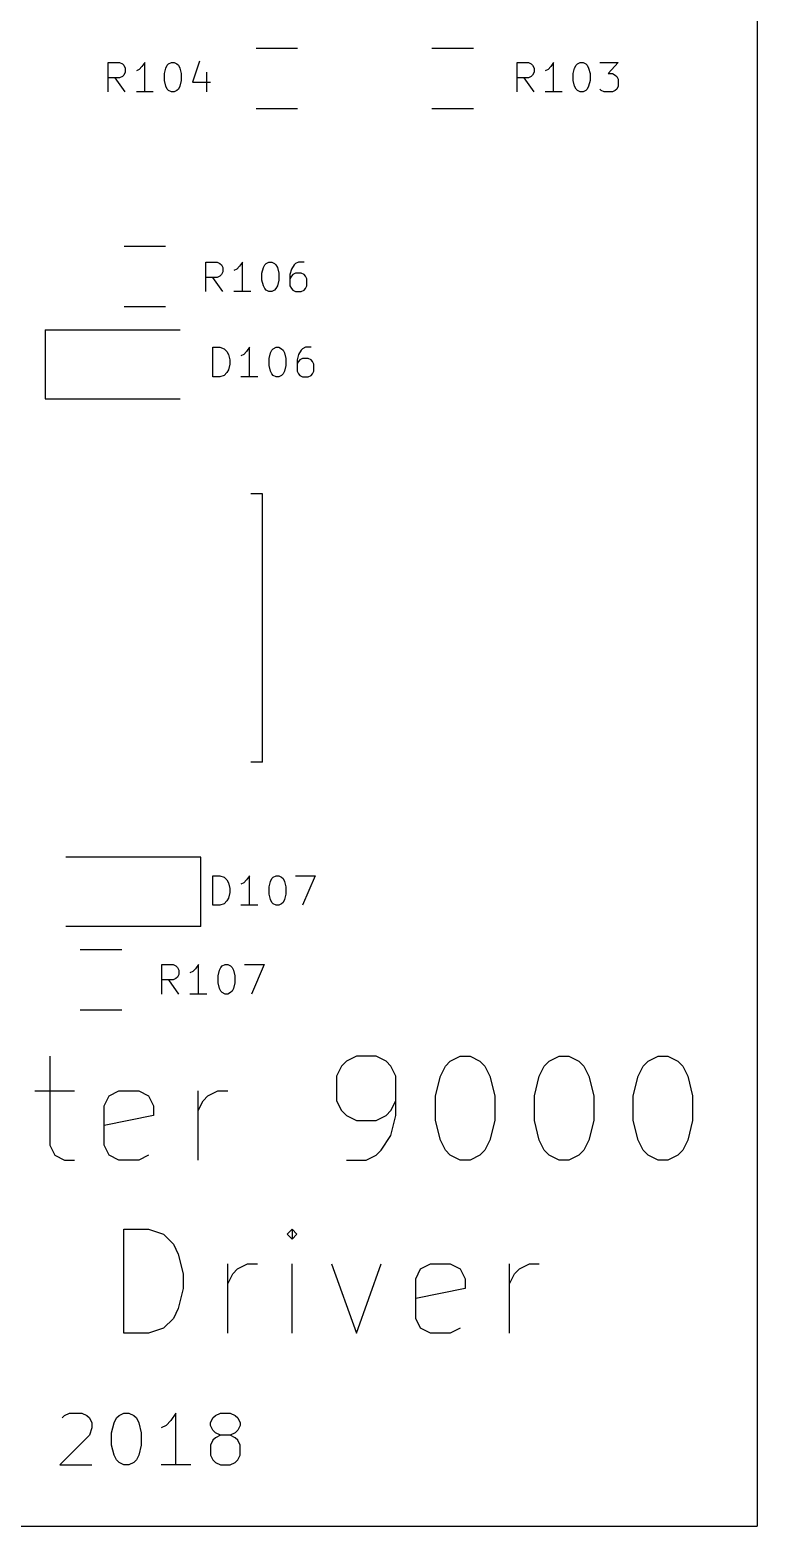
# Model space of a CAD drawing. Extents: x 25 to 125, y -132 to -25.
# Drawn here: x 103.99 to 125, y -125 to -81.78 of the extents above; entities that cross this region are included whole.
import ezdxf

# ---------------------------------------------------------------- set-up
doc = ezdxf.new("R2010")
doc.units = 0
doc.header["$MEASUREMENT"] = 0
doc.layers.add('BLACK', color=7, linetype='CONTINUOUS')

msp = doc.modelspace()

# ---------------------------------------------------------------- linework, layer by layer
at = {"layer": 'Black'}
for p, q in [((125, -25), (125, -125)), ((110.525, -82.31), (111.725, -82.31)), ((115.605, -82.31), (116.805, -82.31)), ((106.259, -83.5695), (106.259, -82.7195)), ((106.259, -82.7195), (106.583, -82.7195)), ((106.583, -82.7195), (106.664, -82.76)), ((106.664, -82.76), (106.704, -82.8005)), ((106.704, -82.8005), (106.745, -82.8814)), ((106.745, -82.8814), (106.745, -83.0029)), ((107.15, -82.9219), (107.069, -82.9624)), ((107.231, -82.841), (107.15, -82.9219)), ((107.311, -82.7195), (107.231, -82.841)), ((107.311, -83.5695), (107.311, -82.7195)), ((107.878, -83.0433), (107.919, -82.8814)), ((107.919, -82.8814), (107.959, -82.8005)), ((107.959, -82.8005), (108, -82.76)), ((108, -82.76), (108.081, -82.7195)), ((108.081, -82.7195), (108.161, -82.7195)), ((108.161, -82.7195), (108.242, -82.76)), ((108.242, -82.76), (108.283, -82.8005)), ((108.283, -82.8005), (108.323, -82.8814)), ((108.323, -82.8814), (108.364, -83.0433)), ((108.89, -82.679), (108.688, -83.2862)), ((118.07, -83.5695), (118.07, -82.7195)), ((118.07, -82.7195), (118.394, -82.7195)), ((118.394, -82.7195), (118.475, -82.76)), ((118.475, -82.76), (118.515, -82.8005)), ((118.515, -82.8005), (118.556, -82.8814)), ((118.556, -82.8814), (118.556, -83.0029)), ((118.961, -82.9219), (118.88, -82.9624)), ((119.042, -82.841), (118.961, -82.9219)), ((119.122, -82.7195), (119.042, -82.841)), ((119.122, -83.5695), (119.122, -82.7195)), ((119.689, -83.0433), (119.73, -82.8814)), ((119.73, -82.8814), (119.77, -82.8005)), ((119.77, -82.8005), (119.811, -82.76)), ((119.811, -82.76), (119.892, -82.7195)), ((119.892, -82.7195), (119.972, -82.7195)), ((119.972, -82.7195), (120.053, -82.76)), ((120.053, -82.76), (120.094, -82.8005)), ((120.094, -82.8005), (120.134, -82.8814)), ((120.134, -82.8814), (120.175, -83.0433)), ((120.458, -82.7195), (120.984, -82.7195)), ((120.984, -82.7195), (120.701, -83.0433)), ((106.583, -83.1648), (106.259, -83.1648)), ((106.745, -83.5695), (106.461, -83.1648)), ((106.664, -83.1243), (106.583, -83.1648)), ((106.704, -83.0838), (106.664, -83.1243)), ((106.745, -83.0029), (106.704, -83.0838)), ((107.878, -83.2457), (107.878, -83.0433)), ((107.919, -83.4076), (107.878, -83.2457)), ((107.959, -83.4886), (107.919, -83.4076)), ((108.323, -83.4076), (108.283, -83.4886)), ((108.364, -83.2457), (108.323, -83.4076)), ((108.364, -83.0433), (108.364, -83.2457)), ((108.688, -83.2862), (109.214, -83.2862)), ((109.092, -83.0029), (109.092, -83.5695)), ((118.394, -83.1648), (118.07, -83.1648)), ((118.556, -83.5695), (118.272, -83.1648)), ((118.475, -83.1243), (118.394, -83.1648)), ((118.515, -83.0838), (118.475, -83.1243)), ((118.556, -83.0029), (118.515, -83.0838)), ((119.689, -83.2457), (119.689, -83.0433)), ((119.73, -83.4076), (119.689, -83.2457)), ((119.77, -83.4886), (119.73, -83.4076)), ((120.134, -83.4076), (120.094, -83.4886)), ((120.175, -83.2457), (120.134, -83.4076)), ((120.175, -83.0433), (120.175, -83.2457)), ((120.701, -83.0433), (120.822, -83.0433)), ((120.822, -83.0433), (120.903, -83.0838)), ((120.903, -83.0838), (120.944, -83.1243)), ((120.944, -83.1243), (120.984, -83.2052)), ((120.984, -83.4076), (120.944, -83.4886)), ((120.984, -83.2052), (120.984, -83.4076)), ((107.554, -83.5695), (107.069, -83.5695)), ((108, -83.529), (107.959, -83.4886)), ((108.081, -83.5695), (108, -83.529)), ((108.161, -83.5695), (108.081, -83.5695)), ((108.242, -83.529), (108.161, -83.5695)), ((108.283, -83.4886), (108.242, -83.529)), ((119.365, -83.5695), (118.88, -83.5695)), ((119.811, -83.529), (119.77, -83.4886)), ((119.892, -83.5695), (119.811, -83.529)), ((119.972, -83.5695), (119.892, -83.5695)), ((120.053, -83.529), (119.972, -83.5695)), ((120.094, -83.4886), (120.053, -83.529)), ((120.499, -83.529), (120.458, -83.4886)), ((120.58, -83.5695), (120.499, -83.529)), ((120.822, -83.5695), (120.58, -83.5695)), ((120.903, -83.529), (120.822, -83.5695)), ((120.944, -83.4886), (120.903, -83.529)), ((111.725, -84.06), (110.525, -84.06)), ((116.805, -84.06), (115.605, -84.06)), ((106.715, -88.025), (107.915, -88.025)), ((109.078, -89.3353), (109.078, -88.4853)), ((109.078, -88.4853), (109.402, -88.4853)), ((109.402, -88.4853), (109.483, -88.5258)), ((109.483, -88.5258), (109.524, -88.5663)), ((109.524, -88.5663), (109.564, -88.6472)), ((110.131, -88.4853), (110.05, -88.6068)), ((110.131, -89.3353), (110.131, -88.4853)), ((110.738, -88.6472), (110.778, -88.5663)), ((110.778, -88.5663), (110.819, -88.5258)), ((110.819, -88.5258), (110.9, -88.4853)), ((110.9, -88.4853), (110.981, -88.4853)), ((110.981, -88.4853), (111.062, -88.5258)), ((111.062, -88.5258), (111.102, -88.5663)), ((111.102, -88.5663), (111.143, -88.6472)), ((111.628, -88.5663), (111.548, -88.6877)), ((111.669, -88.5258), (111.628, -88.5663)), ((111.75, -88.4853), (111.669, -88.5258)), ((111.912, -88.4853), (111.75, -88.4853)), ((109.402, -88.9306), (109.078, -88.9306)), ((109.564, -89.3353), (109.281, -88.9306)), ((109.483, -88.8901), (109.402, -88.9306)), ((109.524, -88.8496), (109.483, -88.8901)), ((109.564, -88.7687), (109.524, -88.8496)), ((109.564, -88.6472), (109.564, -88.7687)), ((109.969, -88.6877), (109.888, -88.7282)), ((110.05, -88.6068), (109.969, -88.6877)), ((110.698, -88.8091), (110.738, -88.6472)), ((110.698, -89.0115), (110.698, -88.8091)), ((110.738, -89.1734), (110.698, -89.0115)), ((111.143, -88.6472), (111.183, -88.8091)), ((111.183, -89.0115), (111.143, -89.1734)), ((111.183, -88.8091), (111.183, -89.0115)), ((111.548, -88.6877), (111.507, -88.8496)), ((111.507, -88.8496), (111.507, -89.1734)), ((111.548, -88.8901), (111.507, -88.971)), ((111.588, -88.8496), (111.548, -88.8901)), ((111.669, -88.8091), (111.588, -88.8496)), ((111.831, -88.8091), (111.669, -88.8091)), ((111.912, -88.8496), (111.831, -88.8091)), ((111.952, -88.8901), (111.912, -88.8496)), ((111.993, -88.971), (111.952, -88.8901)), ((111.993, -89.1734), (111.993, -88.971)), ((110.374, -89.3353), (109.888, -89.3353)), ((110.778, -89.2544), (110.738, -89.1734)), ((110.819, -89.2948), (110.778, -89.2544)), ((110.9, -89.3353), (110.819, -89.2948)), ((110.981, -89.3353), (110.9, -89.3353)), ((111.062, -89.2948), (110.981, -89.3353)), ((111.102, -89.2544), (111.062, -89.2948)), ((111.143, -89.1734), (111.102, -89.2544)), ((111.507, -89.1734), (111.548, -89.2544)), ((111.548, -89.2544), (111.588, -89.2948)), ((111.588, -89.2948), (111.669, -89.3353)), ((111.669, -89.3353), (111.831, -89.3353)), ((111.831, -89.3353), (111.912, -89.2948)), ((111.912, -89.2948), (111.952, -89.2544)), ((111.952, -89.2544), (111.993, -89.1734)), ((107.915, -89.775), (106.715, -89.775)), ((104.43, -90.44), (104.43, -92.44)), ((104.43, -90.44), (108.33, -90.44)), ((109.282, -91.7991), (109.282, -90.9491)), ((109.282, -90.9491), (109.484, -90.9491)), ((109.484, -90.9491), (109.606, -90.9896)), ((109.606, -90.9896), (109.686, -91.0706)), ((109.686, -91.0706), (109.727, -91.1515)), ((109.727, -91.1515), (109.767, -91.3134)), ((110.172, -91.1515), (110.091, -91.192)), ((110.253, -91.0706), (110.172, -91.1515)), ((110.334, -90.9491), (110.253, -91.0706)), ((110.334, -91.7991), (110.334, -90.9491)), ((110.901, -91.2729), (110.941, -91.111)), ((110.941, -91.111), (110.982, -91.0301)), ((110.982, -91.0301), (111.022, -90.9896)), ((111.022, -90.9896), (111.103, -90.9491)), ((111.103, -90.9491), (111.184, -90.9491)), ((111.184, -90.9491), (111.265, -90.9896)), ((111.265, -90.9896), (111.306, -91.0301)), ((111.306, -91.0301), (111.346, -91.111)), ((111.346, -91.111), (111.386, -91.2729)), ((111.751, -91.1515), (111.71, -91.3134)), ((111.832, -91.0301), (111.751, -91.1515)), ((111.872, -90.9896), (111.832, -91.0301)), ((111.953, -90.9491), (111.872, -90.9896)), ((112.115, -90.9491), (111.953, -90.9491)), ((109.727, -91.5967), (109.686, -91.6777)), ((109.767, -91.4348), (109.727, -91.5967)), ((109.767, -91.3134), (109.767, -91.4348)), ((110.901, -91.4753), (110.901, -91.2729)), ((110.941, -91.6372), (110.901, -91.4753)), ((111.386, -91.4753), (111.346, -91.6372)), ((111.386, -91.2729), (111.386, -91.4753)), ((111.71, -91.3134), (111.71, -91.6372)), ((111.751, -91.3539), (111.71, -91.4348)), ((111.791, -91.3134), (111.751, -91.3539)), ((111.872, -91.2729), (111.791, -91.3134)), ((112.034, -91.2729), (111.872, -91.2729)), ((112.115, -91.3134), (112.034, -91.2729)), ((112.156, -91.3539), (112.115, -91.3134)), ((112.196, -91.4348), (112.156, -91.3539)), ((112.196, -91.6372), (112.196, -91.4348)), ((109.484, -91.7991), (109.282, -91.7991)), ((109.606, -91.7586), (109.484, -91.7991)), ((109.686, -91.6777), (109.606, -91.7586)), ((110.577, -91.7991), (110.091, -91.7991)), ((110.982, -91.7182), (110.941, -91.6372)), ((111.022, -91.7586), (110.982, -91.7182)), ((111.103, -91.7991), (111.022, -91.7586)), ((111.184, -91.7991), (111.103, -91.7991)), ((111.265, -91.7586), (111.184, -91.7991)), ((111.306, -91.7182), (111.265, -91.7586)), ((111.346, -91.6372), (111.306, -91.7182)), ((111.71, -91.6372), (111.751, -91.7182)), ((111.751, -91.7182), (111.791, -91.7586)), ((111.791, -91.7586), (111.872, -91.7991)), ((111.872, -91.7991), (112.034, -91.7991)), ((112.034, -91.7991), (112.115, -91.7586)), ((112.115, -91.7586), (112.156, -91.7182)), ((112.156, -91.7182), (112.196, -91.6372)), ((104.43, -92.44), (108.33, -92.44)), ((110.715, -95.185), (110.38, -95.185)), ((110.715, -102.935), (110.715, -95.185)), ((110.715, -102.935), (110.38, -102.935)), ((108.93, -105.68), (105.03, -105.68)), ((108.93, -107.68), (108.93, -105.68)), ((109.282, -107.065), (109.282, -106.215)), ((109.282, -106.215), (109.484, -106.215)), ((109.484, -106.215), (109.606, -106.255)), ((109.606, -106.255), (109.686, -106.336)), ((110.334, -106.215), (110.253, -106.336)), ((110.334, -107.065), (110.334, -106.215)), ((110.941, -106.376), (110.982, -106.295)), ((110.982, -106.295), (111.022, -106.255)), ((111.022, -106.255), (111.103, -106.215)), ((111.103, -106.215), (111.184, -106.215)), ((111.184, -106.215), (111.265, -106.255)), ((111.265, -106.255), (111.306, -106.295)), ((111.306, -106.295), (111.346, -106.376)), ((111.67, -106.215), (112.236, -106.215)), ((112.236, -106.215), (111.872, -107.065)), ((109.686, -106.336), (109.727, -106.417)), ((109.727, -106.417), (109.767, -106.579)), ((109.767, -106.7), (109.727, -106.862)), ((109.767, -106.579), (109.767, -106.7)), ((110.172, -106.417), (110.091, -106.457)), ((110.253, -106.336), (110.172, -106.417)), ((110.901, -106.538), (110.941, -106.376)), ((110.901, -106.741), (110.901, -106.538)), ((110.941, -106.903), (110.901, -106.741)), ((111.346, -106.376), (111.386, -106.538)), ((111.386, -106.741), (111.346, -106.903)), ((111.386, -106.538), (111.386, -106.741)), ((109.484, -107.065), (109.282, -107.065)), ((109.606, -107.024), (109.484, -107.065)), ((109.686, -106.943), (109.606, -107.024)), ((109.727, -106.862), (109.686, -106.943)), ((110.577, -107.065), (110.091, -107.065)), ((110.982, -106.984), (110.941, -106.903)), ((111.022, -107.024), (110.982, -106.984)), ((111.103, -107.065), (111.022, -107.024)), ((111.184, -107.065), (111.103, -107.065)), ((111.265, -107.024), (111.184, -107.065)), ((111.306, -106.984), (111.265, -107.024)), ((111.346, -106.903), (111.306, -106.984)), ((108.93, -107.68), (105.03, -107.68)), ((105.445, -108.345), (106.645, -108.345)), ((107.808, -109.63), (107.808, -108.78)), ((107.808, -108.78), (108.132, -108.78)), ((108.132, -108.78), (108.213, -108.82)), ((108.213, -108.82), (108.254, -108.861)), ((108.254, -108.861), (108.294, -108.942)), ((108.78, -108.901), (108.699, -108.982)), ((108.861, -108.78), (108.78, -108.901)), ((108.861, -109.63), (108.861, -108.78)), ((109.468, -108.942), (109.508, -108.861)), ((109.508, -108.861), (109.549, -108.82)), ((109.549, -108.82), (109.63, -108.78)), ((109.63, -108.78), (109.711, -108.78)), ((109.711, -108.78), (109.792, -108.82)), ((109.792, -108.82), (109.832, -108.861)), ((109.832, -108.861), (109.873, -108.942)), ((110.197, -108.78), (110.763, -108.78)), ((110.763, -108.78), (110.399, -109.63)), ((108.132, -109.225), (107.808, -109.225)), ((108.294, -109.63), (108.011, -109.225)), ((108.213, -109.185), (108.132, -109.225)), ((108.254, -109.144), (108.213, -109.185)), ((108.294, -109.063), (108.254, -109.144)), ((108.294, -108.942), (108.294, -109.063)), ((108.699, -108.982), (108.618, -109.023)), ((109.428, -109.104), (109.468, -108.942)), ((109.428, -109.306), (109.428, -109.104)), ((109.468, -109.468), (109.428, -109.306)), ((109.873, -108.942), (109.913, -109.104)), ((109.913, -109.306), (109.873, -109.468)), ((109.913, -109.104), (109.913, -109.306)), ((109.104, -109.63), (108.618, -109.63)), ((109.508, -109.549), (109.468, -109.468)), ((109.549, -109.589), (109.508, -109.549)), ((109.63, -109.63), (109.549, -109.589)), ((109.711, -109.63), (109.63, -109.63)), ((109.792, -109.589), (109.711, -109.63)), ((109.832, -109.549), (109.792, -109.589)), ((109.873, -109.468), (109.832, -109.549)), ((106.645, -110.095), (105.445, -110.095)), ((104.566, -111.427), (104.566, -113.999)), ((113.424, -111.427), (113.138, -111.57)), ((113.995, -111.427), (113.424, -111.427)), ((114.281, -111.57), (113.995, -111.427)), ((116.138, -111.57), (116.424, -111.427)), ((116.424, -111.427), (116.709, -111.427)), ((116.709, -111.427), (116.995, -111.57)), ((118.995, -111.57), (119.281, -111.427)), ((119.281, -111.427), (119.566, -111.427)), ((119.566, -111.427), (119.852, -111.57)), ((121.852, -111.57), (122.138, -111.427)), ((122.138, -111.427), (122.424, -111.427)), ((122.424, -111.427), (122.709, -111.57)), ((112.995, -111.713), (112.852, -111.999)), ((113.138, -111.57), (112.995, -111.713)), ((114.424, -111.713), (114.281, -111.57)), ((114.566, -111.999), (114.424, -111.713)), ((115.852, -111.999), (115.995, -111.713)), ((115.995, -111.713), (116.138, -111.57)), ((116.995, -111.57), (117.138, -111.713)), ((117.138, -111.713), (117.281, -111.999)), ((118.709, -111.999), (118.852, -111.713)), ((118.852, -111.713), (118.995, -111.57)), ((119.852, -111.57), (119.995, -111.713)), ((119.995, -111.713), (120.138, -111.999)), ((121.566, -111.999), (121.709, -111.713)), ((121.709, -111.713), (121.852, -111.57)), ((122.709, -111.57), (122.852, -111.713)), ((122.852, -111.713), (122.995, -111.999)), ((112.852, -111.999), (112.852, -112.713)), ((114.566, -113.141), (114.566, -111.999)), ((115.709, -112.57), (115.852, -111.999)), ((117.281, -111.999), (117.424, -112.57)), ((118.566, -112.57), (118.709, -111.999)), ((120.138, -111.999), (120.281, -112.57)), ((121.424, -112.57), (121.566, -111.999)), ((122.995, -111.999), (123.138, -112.57)), ((104.138, -112.427), (105.281, -112.427)), ((106.138, -112.856), (106.281, -112.57)), ((106.281, -112.57), (106.566, -112.427)), ((106.566, -112.427), (107.138, -112.427)), ((107.138, -112.427), (107.424, -112.57)), ((107.424, -112.57), (107.566, -112.856)), ((108.852, -114.427), (108.852, -112.427)), ((108.852, -112.999), (108.995, -112.713)), ((108.995, -112.713), (109.138, -112.57)), ((109.138, -112.57), (109.424, -112.427)), ((109.424, -112.427), (109.709, -112.427)), ((112.852, -112.713), (112.995, -112.999)), ((114.424, -112.999), (114.566, -112.713)), ((115.709, -113.284), (115.709, -112.57)), ((117.424, -112.57), (117.424, -113.284)), ((118.566, -113.284), (118.566, -112.57)), ((120.281, -112.57), (120.281, -113.284)), ((121.424, -113.284), (121.424, -112.57)), ((123.138, -112.57), (123.138, -113.284)), ((106.138, -113.999), (106.138, -112.856)), ((107.566, -113.141), (106.138, -113.427)), ((107.566, -112.856), (107.566, -113.141)), ((112.995, -112.999), (113.138, -113.141)), ((113.138, -113.141), (113.424, -113.284)), ((113.995, -113.284), (114.281, -113.141)), ((114.281, -113.141), (114.424, -112.999)), ((114.424, -113.713), (114.566, -113.141)), ((113.424, -113.284), (113.995, -113.284)), ((115.852, -113.856), (115.709, -113.284)), ((117.424, -113.284), (117.281, -113.856)), ((118.709, -113.856), (118.566, -113.284)), ((120.281, -113.284), (120.138, -113.856)), ((121.566, -113.856), (121.424, -113.284)), ((123.138, -113.284), (122.995, -113.856)), ((104.566, -113.999), (104.709, -114.284)), ((106.281, -114.284), (106.138, -113.999)), ((114.138, -114.141), (114.424, -113.713)), ((115.995, -114.141), (115.852, -113.856)), ((117.281, -113.856), (117.138, -114.141)), ((118.852, -114.141), (118.709, -113.856)), ((120.138, -113.856), (119.995, -114.141)), ((121.709, -114.141), (121.566, -113.856)), ((122.995, -113.856), (122.852, -114.141)), ((104.709, -114.284), (104.995, -114.427)), ((104.995, -114.427), (105.281, -114.427)), ((106.566, -114.427), (106.281, -114.284)), ((107.138, -114.427), (106.566, -114.427)), ((107.424, -114.284), (107.138, -114.427)), ((113.138, -114.427), (113.709, -114.427)), ((113.709, -114.427), (113.995, -114.284)), ((113.995, -114.284), (114.138, -114.141)), ((116.138, -114.284), (115.995, -114.141)), ((116.424, -114.427), (116.138, -114.284)), ((116.709, -114.427), (116.424, -114.427)), ((116.995, -114.284), (116.709, -114.427)), ((117.138, -114.141), (116.995, -114.284)), ((118.995, -114.284), (118.852, -114.141)), ((119.281, -114.427), (118.995, -114.284)), ((119.566, -114.427), (119.281, -114.427)), ((119.852, -114.284), (119.566, -114.427)), ((119.995, -114.141), (119.852, -114.284)), ((121.852, -114.284), (121.709, -114.141)), ((122.138, -114.427), (121.852, -114.284)), ((122.424, -114.427), (122.138, -114.427)), ((122.709, -114.284), (122.424, -114.427)), ((122.852, -114.141), (122.709, -114.284)), ((106.709, -119.427), (106.709, -116.427)), ((106.709, -116.427), (107.424, -116.427)), ((107.424, -116.427), (107.852, -116.57)), ((107.852, -116.57), (108.138, -116.856)), ((111.566, -116.427), (111.424, -116.57)), ((111.424, -116.57), (111.566, -116.713)), ((111.709, -116.57), (111.566, -116.427)), ((111.566, -116.427), (111.566, -116.713)), ((111.566, -116.713), (111.709, -116.57)), ((108.138, -116.856), (108.281, -117.141)), ((108.281, -117.141), (108.424, -117.713)), ((109.709, -119.427), (109.709, -117.427)), ((109.995, -117.57), (110.281, -117.427)), ((110.281, -117.427), (110.566, -117.427)), ((111.566, -119.427), (111.566, -117.427)), ((112.709, -117.427), (113.424, -119.427)), ((113.424, -119.427), (114.138, -117.427)), ((115.281, -117.57), (115.566, -117.427)), ((115.566, -117.427), (116.138, -117.427)), ((116.138, -117.427), (116.424, -117.57)), ((117.852, -119.427), (117.852, -117.427)), ((118.138, -117.57), (118.424, -117.427)), ((118.424, -117.427), (118.709, -117.427)), ((108.424, -117.713), (108.424, -118.141)), ((109.709, -117.999), (109.852, -117.713)), ((109.852, -117.713), (109.995, -117.57)), ((115.138, -117.856), (115.281, -117.57)), ((115.138, -118.999), (115.138, -117.856)), ((116.424, -117.57), (116.566, -117.856)), ((116.566, -117.856), (116.566, -118.141)), ((117.852, -117.999), (117.995, -117.713)), ((117.995, -117.713), (118.138, -117.57)), ((108.424, -118.141), (108.281, -118.713)), ((116.566, -118.141), (115.138, -118.427)), ((108.281, -118.713), (108.138, -118.999)), ((107.852, -119.284), (107.424, -119.427)), ((108.138, -118.999), (107.852, -119.284)), ((115.281, -119.284), (115.138, -118.999)), ((115.566, -119.427), (115.281, -119.284)), ((116.424, -119.284), (116.138, -119.427)), ((107.424, -119.427), (106.709, -119.427)), ((116.138, -119.427), (115.566, -119.427)), ((104.925, -121.876), (104.996, -121.805)), ((104.996, -121.805), (105.139, -121.734)), ((105.139, -121.734), (105.496, -121.734)), ((105.496, -121.734), (105.639, -121.805)), ((105.639, -121.805), (105.711, -121.876)), ((105.711, -121.876), (105.782, -122.019)), ((106.425, -122.019), (106.496, -121.876)), ((106.496, -121.876), (106.568, -121.805)), ((106.568, -121.805), (106.711, -121.734)), ((106.711, -121.734), (106.854, -121.734)), ((106.854, -121.734), (106.996, -121.805)), ((106.996, -121.805), (107.068, -121.876)), ((107.068, -121.876), (107.139, -122.019)), ((108.211, -121.734), (108.068, -121.948)), ((108.211, -123.234), (108.211, -121.734)), ((109.211, -122.019), (109.282, -121.876)), ((109.282, -121.876), (109.354, -121.805)), ((109.354, -121.805), (109.496, -121.734)), ((109.496, -121.734), (109.782, -121.734)), ((109.782, -121.734), (109.925, -121.805)), ((109.925, -121.805), (109.996, -121.876)), ((109.996, -121.876), (110.068, -122.019)), ((105.782, -122.162), (105.711, -122.376)), ((105.782, -122.019), (105.782, -122.162)), ((106.354, -122.305), (106.425, -122.019)), ((106.354, -122.662), (106.354, -122.305)), ((107.139, -122.019), (107.211, -122.305)), ((107.211, -122.305), (107.211, -122.662)), ((107.925, -122.091), (107.782, -122.162)), ((108.068, -121.948), (107.925, -122.091)), ((109.211, -122.091), (109.211, -122.019)), ((109.282, -122.234), (109.211, -122.091)), ((109.354, -122.305), (109.282, -122.234)), ((109.496, -122.376), (109.354, -122.305)), ((109.925, -122.305), (109.782, -122.376)), ((109.996, -122.234), (109.925, -122.305)), ((110.068, -122.091), (109.996, -122.234)), ((110.068, -122.019), (110.068, -122.091)), ((105.711, -122.376), (104.854, -123.234)), ((106.425, -122.948), (106.354, -122.662)), ((107.211, -122.662), (107.139, -122.948)), ((109.282, -122.519), (109.211, -122.662)), ((109.211, -122.662), (109.211, -122.948)), ((109.354, -122.448), (109.282, -122.519)), ((109.496, -122.376), (109.354, -122.448)), ((109.782, -122.376), (109.496, -122.376)), ((109.925, -122.448), (109.782, -122.376)), ((109.996, -122.519), (109.925, -122.448)), ((110.068, -122.662), (109.996, -122.519)), ((110.068, -122.948), (110.068, -122.662)), ((106.496, -123.091), (106.425, -122.948)), ((106.568, -123.162), (106.496, -123.091)), ((106.711, -123.234), (106.568, -123.162)), ((106.996, -123.162), (106.854, -123.234)), ((107.068, -123.091), (106.996, -123.162)), ((107.139, -122.948), (107.068, -123.091)), ((109.211, -122.948), (109.282, -123.091)), ((109.282, -123.091), (109.354, -123.162)), ((109.354, -123.162), (109.496, -123.234)), ((109.782, -123.234), (109.925, -123.162)), ((109.925, -123.162), (109.996, -123.091)), ((109.996, -123.091), (110.068, -122.948)), ((104.854, -123.234), (105.782, -123.234)), ((106.854, -123.234), (106.711, -123.234)), ((108.639, -123.234), (107.782, -123.234)), ((109.496, -123.234), (109.782, -123.234)), ((25, -125), (125, -125))]:
    msp.add_line(p, q, dxfattribs=at)

doc.saveas('drawing.dxf')
